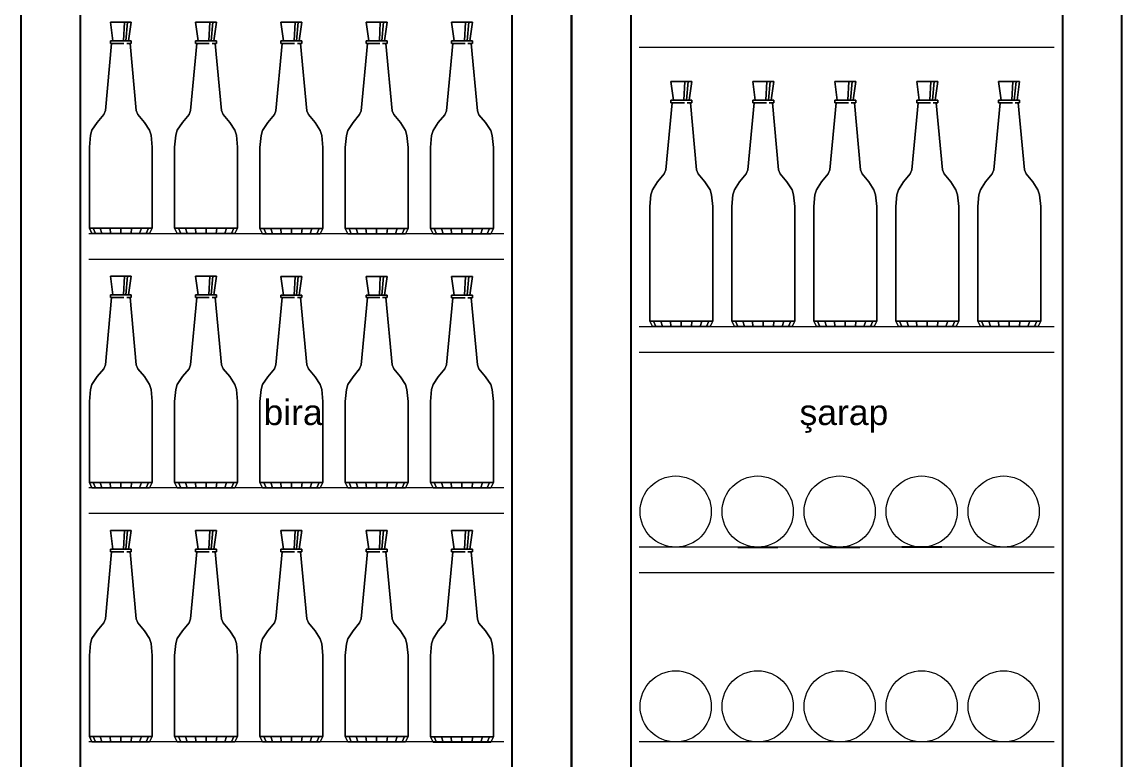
# Model space of a CAD drawing. Header units: millimetres. Extents: x 11444 to 38468, y 2013 to 7470.
# Drawn here: x 25249 to 26548, y 4089 to 4960 of the extents above; entities that cross this region are included whole.
import ezdxf

# ---------------------------------------------------------------- set-up
doc = ezdxf.new("R2010")
doc.units = ezdxf.units.MM
doc.layers.add('Auto-SilikCizgiler', color=251, linetype='Continuous', lineweight=9)
doc.styles.get("Standard").update_dxf_attribs({"font": 'arial.ttf'})

# ---------------------------------------------------------------- blocks, each defined once
blk = doc.blocks.new('sisw')
at = {"layer": 'Auto-SilikCizgiler'}
for points in [[(19158.05, 139884.55, -0.22), (19158.36, 139882.35, -0.16), (19158.36, 139882.35, 0.16), (19158.05, 139884.55, 0.22)], [(19159.29, 139884.55), (19158.2, 139884.55, -0.63), (19158.05, 139884.55, -0.22), (19159.29, 139884.55)], [(19159.29, 139884.55), (19158.05, 139884.55, -0.22), (19158.05, 139884.55, 0.22), (19159.29, 139884.55)], [(19159.29, 139884.55), (19158.05, 139884.55, 0.22), (19158.2, 139884.55, 0.63), (19159.29, 139884.55)], [(19159.29, 139884.55), (19158.48, 139884.55, -0.96), (19158.2, 139884.55, -0.63), (19159.29, 139884.55)], [(19159.29, 139884.55), (19158.2, 139884.55, 0.63), (19158.48, 139884.55, 0.96), (19159.29, 139884.55)], [(19159.29, 139884.55), (19158.86, 139884.55, -1.18), (19158.48, 139884.55, -0.96), (19159.29, 139884.55)], [(19159.29, 139884.55), (19158.48, 139884.55, 0.96), (19158.86, 139884.55, 1.18), (19159.29, 139884.55)], [(19159.29, 139884.55), (19159.29, 139884.55, -1.26), (19158.86, 139884.55, -1.18), (19159.29, 139884.55)], [(19159.29, 139884.55), (19158.86, 139884.55, 1.18), (19159.29, 139884.55, 1.26), (19159.29, 139884.55)], [(19159.29, 139884.55), (19159.29, 139884.55, 1.26), (19159.72, 139884.55, 1.18), (19159.29, 139884.55)], [(19159.29, 139884.55), (19159.72, 139884.55, 1.18), (19160.1, 139884.55, 0.96), (19159.29, 139884.55)], [(19159.29, 139884.55), (19160.1, 139884.55, 0.96), (19160.38, 139884.55, 0.63), (19159.29, 139884.55)], [(19159.29, 139884.55), (19160.38, 139884.55, 0.63), (19160.53, 139884.55, 0.22), (19159.29, 139884.55)], [(19159.29, 139884.55), (19160.53, 139884.55, 0.22), (19160.53, 139884.55, -0.22), (19159.29, 139884.55)], [(19159.29, 139884.55), (19160.53, 139884.55, -0.22), (19160.38, 139884.55, -0.63), (19159.29, 139884.55)], [(19159.29, 139884.55), (19160.38, 139884.55, -0.63), (19160.1, 139884.55, -0.96), (19159.29, 139884.55)], [(19159.29, 139884.55), (19160.1, 139884.55, -0.96), (19159.72, 139884.55, -1.18), (19159.29, 139884.55)], [(19159.29, 139884.55), (19159.72, 139884.55, -1.18), (19159.29, 139884.55, -1.26), (19159.29, 139884.55)], [(19159.72, 139884.55, 1.18), (19159.61, 139882.35, 0.89), (19159.9, 139882.35, 0.72), (19160.1, 139884.55, 0.96)], [(19160.1, 139884.55, -0.96), (19159.9, 139882.35, -0.72), (19159.61, 139882.35, -0.89), (19159.72, 139884.55, -1.18)], [(19160.53, 139884.55, 0.22), (19160.22, 139882.35, 0.16), (19160.22, 139882.35, -0.16), (19160.53, 139884.55, -0.22)], [(19158.21, 139882.04, 0.19), (19157.47, 139874.11, 0.32), (19157.47, 139874.11, -0.32), (19158.21, 139882.04, -0.19)], [(19158.78, 139882.35, 0.3), (19158.2, 139882.35, 0.63), (19158.05, 139882.35, 0.22), (19158.71, 139882.35, 0.1)], [(19158.71, 139882.35, 0.1), (19158.05, 139882.35, 0.22), (19158.05, 139882.35, -0.22), (19158.71, 139882.35, -0.1)], [(19158.05, 139882.35, 0.22), (19158.05, 139882.04, 0.22), (19158.05, 139882.04, -0.22), (19158.05, 139882.35, -0.22)], [(19158.71, 139882.35, -0.1), (19158.05, 139882.35, -0.22), (19158.2, 139882.35, -0.63), (19158.78, 139882.35, -0.3)], [(19158.2, 139882.04, 0.63), (19158.34, 139882.04, 0.55), (19158.21, 139882.04, 0.19), (19158.05, 139882.04, 0.22)], [(19158.05, 139882.04, 0.22), (19158.21, 139882.04, 0.19), (19158.21, 139882.04, -0.19), (19158.05, 139882.04, -0.22)], [(19158.05, 139882.04, -0.22), (19158.21, 139882.04, -0.19), (19158.34, 139882.04, -0.55), (19158.2, 139882.04, -0.63)], [(19158.91, 139882.35, 0.46), (19158.48, 139882.35, 0.96), (19158.2, 139882.35, 0.63), (19158.78, 139882.35, 0.3)], [(19158.78, 139882.35, -0.3), (19158.2, 139882.35, -0.63), (19158.48, 139882.35, -0.96), (19158.91, 139882.35, -0.46)], [(19158.48, 139882.04, 0.96), (19158.58, 139882.04, 0.84), (19158.34, 139882.04, 0.55), (19158.2, 139882.04, 0.63)], [(19158.2, 139882.04, -0.63), (19158.34, 139882.04, -0.55), (19159.67, 139882.04, -1.03), (19158.48, 139882.04, -0.96)], [(19158.36, 139882.35, 0.16), (19158.73, 139882.35, 0.1), (19158.8, 139882.35, 0.28), (19158.47, 139882.35, 0.47)], [(19158.36, 139882.35, -0.16), (19158.73, 139882.35, -0.1), (19158.73, 139882.35, 0.1), (19158.36, 139882.35, 0.16)], [(19158.47, 139882.35, -0.47), (19158.8, 139882.35, -0.28), (19158.73, 139882.35, -0.1), (19158.36, 139882.35, -0.16)], [(19158.47, 139882.35, 0.47), (19158.8, 139882.35, 0.28), (19158.93, 139882.35, 0.43), (19158.69, 139882.35, 0.72)], [(19158.69, 139882.35, -0.72), (19158.93, 139882.35, -0.43), (19158.8, 139882.35, -0.28), (19158.47, 139882.35, -0.47)], [(19159.09, 139882.35, 0.56), (19158.86, 139882.35, 1.18), (19158.48, 139882.35, 0.96), (19158.91, 139882.35, 0.46)], [(19158.91, 139882.35, -0.46), (19158.48, 139882.35, -0.96), (19158.86, 139882.35, -1.18), (19159.09, 139882.35, -0.56)], [(19158.69, 139882.35, 0.72), (19158.93, 139882.35, 0.43), (19159.1, 139882.35, 0.53), (19158.97, 139882.35, 0.89)], [(19158.97, 139882.35, -0.89), (19159.1, 139882.35, -0.53), (19158.93, 139882.35, -0.43), (19158.69, 139882.35, -0.72)], [(19159.29, 139882.35, 0.6), (19159.29, 139882.35, 1.26), (19158.86, 139882.35, 1.18), (19159.09, 139882.35, 0.56)], [(19159.09, 139882.35, -0.56), (19158.86, 139882.35, -1.18), (19159.29, 139882.35, -1.26), (19159.29, 139882.35, -0.6)], [(19159.29, 139882.35, -0.94), (19159.29, 139882.35, -0.57), (19159.1, 139882.35, -0.53), (19158.97, 139882.35, -0.89)], [(19158.97, 139882.35, 0.89), (19159.1, 139882.35, 0.53), (19159.29, 139882.35, 0.57), (19159.29, 139882.35, 0.94)], [(19159.61, 139882.35, -0.89), (19159.48, 139882.35, -0.53), (19159.29, 139882.35, -0.57), (19159.29, 139882.35, -0.94)], [(19159.29, 139882.35, 0.94), (19159.29, 139882.35, 0.57), (19159.48, 139882.35, 0.53), (19159.61, 139882.35, 0.89)], [(19159.29, 139882.35, -0.6), (19159.29, 139882.35, -1.26), (19159.72, 139882.35, -1.18), (19159.49, 139882.35, -0.56)], [(19159.49, 139882.35, 0.56), (19159.72, 139882.35, 1.18), (19159.29, 139882.35, 1.26), (19159.29, 139882.35, 0.6)], [(19159.9, 139882.35, -0.72), (19159.65, 139882.35, -0.43), (19159.48, 139882.35, -0.53), (19159.61, 139882.35, -0.89)], [(19159.61, 139882.35, 0.89), (19159.48, 139882.35, 0.53), (19159.65, 139882.35, 0.43), (19159.9, 139882.35, 0.72)], [(19159.49, 139882.35, -0.56), (19159.72, 139882.35, -1.18), (19160.1, 139882.35, -0.96), (19159.67, 139882.35, -0.46)], [(19159.67, 139882.35, 0.46), (19160.1, 139882.35, 0.96), (19159.72, 139882.35, 1.18), (19159.49, 139882.35, 0.56)], [(19160.11, 139882.35, -0.47), (19159.78, 139882.35, -0.28), (19159.65, 139882.35, -0.43), (19159.9, 139882.35, -0.72)], [(19159.9, 139882.35, 0.72), (19159.65, 139882.35, 0.43), (19159.78, 139882.35, 0.28), (19160.11, 139882.35, 0.47)], [(19159.67, 139882.35, -0.46), (19160.1, 139882.35, -0.96), (19160.38, 139882.35, -0.63), (19159.81, 139882.35, -0.3)], [(19159.81, 139882.35, 0.3), (19160.38, 139882.35, 0.63), (19160.1, 139882.35, 0.96), (19159.67, 139882.35, 0.46)], [(19160.22, 139882.35, -0.16), (19159.85, 139882.35, -0.1), (19159.78, 139882.35, -0.28), (19160.11, 139882.35, -0.47)], [(19160.11, 139882.35, 0.47), (19159.78, 139882.35, 0.28), (19159.85, 139882.35, 0.1), (19160.22, 139882.35, 0.16)], [(19159.81, 139882.35, -0.3), (19160.38, 139882.35, -0.63), (19160.53, 139882.35, -0.22), (19159.88, 139882.35, -0.1)], [(19159.88, 139882.35, 0.1), (19160.53, 139882.35, 0.22), (19160.38, 139882.35, 0.63), (19159.81, 139882.35, 0.3)], [(19160.22, 139882.35, 0.16), (19159.85, 139882.35, 0.1), (19159.85, 139882.35, -0.1), (19160.22, 139882.35, -0.16)], [(19159.88, 139882.35, -0.1), (19160.53, 139882.35, -0.22), (19160.53, 139882.35, 0.22), (19159.88, 139882.35, 0.1)], [(19160.1, 139882.04, -0.96), (19160, 139882.04, -0.84), (19160.24, 139882.04, -0.55), (19160.38, 139882.04, -0.63)], [(19160.38, 139882.04, 0.63), (19160.24, 139882.04, 0.55), (19160, 139882.04, 0.84), (19160.1, 139882.04, 0.96)], [(19160.38, 139882.04, -0.63), (19160.24, 139882.04, -0.55), (19160.37, 139882.04, -0.19), (19160.53, 139882.04, -0.22)], [(19160.53, 139882.04, 0.22), (19160.37, 139882.04, 0.19), (19160.24, 139882.04, 0.55), (19160.38, 139882.04, 0.63)], [(19160.37, 139882.04, -0.19), (19161.11, 139874.11, -0.32), (19161.11, 139874.11, 0.32), (19160.37, 139882.04, 0.19)], [(19160.53, 139882.04, -0.22), (19160.37, 139882.04, -0.19), (19160.37, 139882.04, 0.19), (19160.53, 139882.04, 0.22)], [(19160.53, 139882.35, -0.22), (19160.53, 139882.04, -0.22), (19160.53, 139882.04, 0.22), (19160.53, 139882.35, 0.22)], [(19157.47, 139874.11, 0.32), (19157.28, 139873.64, 0.35), (19157.28, 139873.64, -0.35), (19157.47, 139874.11, -0.32)], [(19161.11, 139874.11, -0.32), (19161.3, 139873.64, -0.35), (19161.3, 139873.64, 0.35), (19161.11, 139874.11, 0.32)], [(19157.28, 139873.64, 0.35), (19156.5, 139872.71, 0.49), (19156.5, 139872.71, -0.49), (19157.28, 139873.64, -0.35)], [(19161.3, 139873.64, -0.35), (19162.09, 139872.71, -0.49), (19162.09, 139872.71, 0.49), (19161.3, 139873.64, 0.35)], [(19155.89, 139871.78, 0.6), (19155.72, 139871.19, 0.63), (19155.72, 139871.19, -0.63), (19155.89, 139871.78, -0.6)], [(19156.5, 139872.71, 0.49), (19155.89, 139871.78, 0.6), (19155.89, 139871.78, -0.6), (19156.5, 139872.71, -0.49)], [(19162.09, 139872.71, -0.49), (19162.69, 139871.78, -0.6), (19162.69, 139871.78, 0.6), (19162.09, 139872.71, 0.49)], [(19162.69, 139871.78, -0.6), (19162.86, 139871.19, -0.63), (19162.86, 139871.19, 0.63), (19162.69, 139871.78, 0.6)], [(19155.72, 139871.19, 0.63), (19155.58, 139869.78, 0.65), (19155.58, 139869.78, -0.65), (19155.72, 139871.19, -0.63)], [(19162.86, 139871.19, -0.63), (19163.01, 139869.78, -0.65), (19163.01, 139869.78, 0.65), (19162.86, 139871.19, 0.63)], [(19155.58, 139869.78, 0.65), (19155.58, 139856.26, 0.65), (19155.58, 139856.26, -0.65), (19155.58, 139869.78, -0.65)], [(19163.01, 139869.78, -0.65), (19163.01, 139856.26, -0.65), (19163.01, 139856.26, 0.65), (19163.01, 139869.78, 0.65)], [(19156.02, 139856.26, 1.89), (19156.3, 139855.63, 1.73), (19155.89, 139855.63, 0.6), (19155.58, 139856.26, 0.65)], [(19155.58, 139856.26, 0.65), (19155.89, 139855.63, 0.6), (19155.89, 139855.63, -0.6), (19155.58, 139856.26, -0.65)], [(19155.58, 139856.26, -0.65), (19155.89, 139855.63, -0.6), (19156.3, 139855.63, -1.73), (19156.02, 139856.26, -1.89)], [(19156.87, 139856.26, 2.89), (19157.07, 139855.63, 2.65), (19156.3, 139855.63, 1.73), (19156.02, 139856.26, 1.89)], [(19156.02, 139856.26, -1.89), (19156.3, 139855.63, -1.73), (19157.07, 139855.63, -2.65), (19156.87, 139856.26, -2.89)], [(19156.87, 139856.26, -2.89), (19157.07, 139855.63, -2.65), (19158.11, 139855.63, -3.25), (19158, 139856.26, -3.54)], [(19158, 139856.26, 3.54), (19158.11, 139855.63, 3.25), (19157.07, 139855.63, 2.65), (19156.87, 139856.26, 2.89)], [(19158, 139856.26, -3.54), (19158.11, 139855.63, -3.25), (19159.29, 139855.63, -3.46), (19159.29, 139856.26, -3.77)], [(19159.29, 139856.26, 3.77), (19159.29, 139855.63, 3.46), (19158.11, 139855.63, 3.25), (19158, 139856.26, 3.54)], [(19159.29, 139856.26, -3.77), (19159.29, 139855.63, -3.46), (19160.47, 139855.63, -3.25), (19160.58, 139856.26, -3.54)], [(19160.58, 139856.26, 3.54), (19160.47, 139855.63, 3.25), (19159.29, 139855.63, 3.46), (19159.29, 139856.26, 3.77)], [(19160.58, 139856.26, -3.54), (19160.47, 139855.63, -3.25), (19161.51, 139855.63, -2.65), (19161.72, 139856.26, -2.89)], [(19161.72, 139856.26, 2.89), (19161.51, 139855.63, 2.65), (19160.47, 139855.63, 3.25), (19160.58, 139856.26, 3.54)], [(19161.72, 139856.26, -2.89), (19161.51, 139855.63, -2.65), (19162.29, 139855.63, -1.73), (19162.56, 139856.26, -1.89)], [(19162.56, 139856.26, 1.89), (19162.29, 139855.63, 1.73), (19161.51, 139855.63, 2.65), (19161.72, 139856.26, 2.89)], [(19162.56, 139856.26, -1.89), (19162.29, 139855.63, -1.73), (19162.7, 139855.63, -0.6), (19163.01, 139856.26, -0.65)], [(19163.01, 139856.26, 0.65), (19162.7, 139855.63, 0.6), (19162.29, 139855.63, 1.73), (19162.56, 139856.26, 1.89)], [(19163.01, 139856.26, -0.65), (19162.7, 139855.63, -0.6), (19162.7, 139855.63, 0.6), (19163.01, 139856.26, 0.65)], [(19156.3, 139855.63, 1.73), (19157.11, 139855.63, 1.26), (19156.82, 139855.63, 0.44), (19155.89, 139855.63, 0.6)], [(19155.89, 139855.63, 0.6), (19156.82, 139855.63, 0.44), (19156.82, 139855.63, -0.44), (19155.89, 139855.63, -0.6)], [(19155.89, 139855.63, -0.6), (19156.82, 139855.63, -0.44), (19157.11, 139855.63, -1.26), (19156.3, 139855.63, -1.73)], [(19157.07, 139855.63, 2.65), (19157.68, 139855.63, 1.93), (19157.11, 139855.63, 1.26), (19156.3, 139855.63, 1.73)], [(19156.3, 139855.63, -1.73), (19157.11, 139855.63, -1.26), (19157.68, 139855.63, -1.93), (19157.07, 139855.63, -2.65)], [(19158.11, 139855.63, 3.25), (19158.43, 139855.63, 2.36), (19157.68, 139855.63, 1.93), (19157.07, 139855.63, 2.65)], [(19157.07, 139855.63, -2.65), (19157.68, 139855.63, -1.93), (19158.43, 139855.63, -2.36), (19158.11, 139855.63, -3.25)], [(19158.11, 139855.63, -3.25), (19158.43, 139855.63, -2.36), (19159.29, 139855.63, -2.51), (19159.29, 139855.63, -3.46)], [(19159.29, 139855.63, 3.46), (19159.29, 139855.63, 2.51), (19158.43, 139855.63, 2.36), (19158.11, 139855.63, 3.25)], [(19159.29, 139855.63, -3.46), (19159.29, 139855.63, -2.51), (19160.15, 139855.63, -2.36), (19160.47, 139855.63, -3.25)], [(19160.47, 139855.63, 3.25), (19160.15, 139855.63, 2.36), (19159.29, 139855.63, 2.51), (19159.29, 139855.63, 3.46)], [(19160.47, 139855.63, -3.25), (19160.15, 139855.63, -2.36), (19160.91, 139855.63, -1.93), (19161.51, 139855.63, -2.65)], [(19161.51, 139855.63, 2.65), (19160.91, 139855.63, 1.93), (19160.15, 139855.63, 2.36), (19160.47, 139855.63, 3.25)], [(19161.51, 139855.63, -2.65), (19160.91, 139855.63, -1.93), (19161.47, 139855.63, -1.26), (19162.29, 139855.63, -1.73)], [(19162.29, 139855.63, 1.73), (19161.47, 139855.63, 1.26), (19160.91, 139855.63, 1.93), (19161.51, 139855.63, 2.65)], [(19162.29, 139855.63, -1.73), (19161.47, 139855.63, -1.26), (19161.77, 139855.63, -0.44), (19162.7, 139855.63, -0.6)], [(19162.7, 139855.63, 0.6), (19161.77, 139855.63, 0.44), (19161.47, 139855.63, 1.26), (19162.29, 139855.63, 1.73)], [(19162.7, 139855.63, -0.6), (19161.77, 139855.63, -0.44), (19161.77, 139855.63, 0.44), (19162.7, 139855.63, 0.6)]]:
    blk.add_3dface(points, dxfattribs=at)
blk = doc.blocks.new('A$C31B919D4')
at = {"layer": 'Auto-SilikCizgiler'}
for points in [[(24.8, 249.6, -27.3), (27.9, 227.6, -26.8), (27.9, 227.6, -23.5), (24.8, 249.6, -23)], [(37.1, 249.6, -25.1), (26.3, 249.6, -31.4), (24.8, 249.6, -27.3), (37.1, 249.6, -25.1)], [(37.1, 249.6, -25.1), (24.8, 249.6, -27.3), (24.8, 249.6, -23), (37.1, 249.6, -25.1)], [(37.1, 249.6, -25.1), (24.8, 249.6, -23), (26.3, 249.6, -18.9), (37.1, 249.6, -25.1)], [(37.1, 249.6, -25.1), (29.1, 249.6, -34.8), (26.3, 249.6, -31.4), (37.1, 249.6, -25.1)], [(37.1, 249.6, -25.1), (26.3, 249.6, -18.9), (29.1, 249.6, -15.5), (37.1, 249.6, -25.1)], [(37.1, 249.6, -25.1), (32.8, 249.6, -37), (29.1, 249.6, -34.8), (37.1, 249.6, -25.1)], [(37.1, 249.6, -25.1), (29.1, 249.6, -15.5), (32.8, 249.6, -13.3), (37.1, 249.6, -25.1)], [(37.1, 249.6, -25.1), (37.1, 249.6, -37.7), (32.8, 249.6, -37), (37.1, 249.6, -25.1)], [(37.1, 249.6, -25.1), (32.8, 249.6, -13.3), (37.1, 249.6, -12.6), (37.1, 249.6, -25.1)], [(37.1, 249.6, -25.1), (37.1, 249.6, -12.6), (41.4, 249.6, -13.3), (37.1, 249.6, -25.1)], [(37.1, 249.6, -25.1), (41.4, 249.6, -13.3), (45.2, 249.6, -15.5), (37.1, 249.6, -25.1)], [(37.1, 249.6, -25.1), (45.2, 249.6, -15.5), (48, 249.6, -18.9), (37.1, 249.6, -25.1)], [(37.1, 249.6, -25.1), (48, 249.6, -18.9), (49.5, 249.6, -23), (37.1, 249.6, -25.1)], [(37.1, 249.6, -25.1), (49.5, 249.6, -23), (49.5, 249.6, -27.3), (37.1, 249.6, -25.1)], [(37.1, 249.6, -25.1), (49.5, 249.6, -27.3), (48, 249.6, -31.4), (37.1, 249.6, -25.1)], [(37.1, 249.6, -25.1), (48, 249.6, -31.4), (45.2, 249.6, -34.8), (37.1, 249.6, -25.1)], [(37.1, 249.6, -25.1), (45.2, 249.6, -34.8), (41.4, 249.6, -37), (37.1, 249.6, -25.1)], [(37.1, 249.6, -25.1), (41.4, 249.6, -37), (37.1, 249.6, -37.7), (37.1, 249.6, -25.1)], [(41.4, 249.6, -13.3), (40.4, 227.6, -16.3), (43.2, 227.6, -17.9), (45.2, 249.6, -15.5)], [(45.2, 249.6, -34.8), (43.2, 227.6, -32.4), (40.4, 227.6, -34), (41.4, 249.6, -37)], [(49.5, 249.6, -23), (46.4, 227.6, -23.5), (46.4, 227.6, -26.8), (49.5, 249.6, -27.3)], [(26.3, 224.5, -23.2), (18.9, 145.2, -21.9), (18.9, 145.2, -28.4), (26.3, 224.5, -27.1)], [(32, 227.6, -22.2), (26.3, 227.6, -18.9), (24.8, 227.6, -23), (31.3, 227.6, -24.1)], [(31.3, 227.6, -24.1), (24.8, 227.6, -23), (24.8, 227.6, -27.3), (31.3, 227.6, -26.2)], [(24.8, 227.6, -23), (24.8, 224.5, -23), (24.8, 224.5, -27.3), (24.8, 227.6, -27.3)], [(31.3, 227.6, -26.2), (24.8, 227.6, -27.3), (26.3, 227.6, -31.4), (32, 227.6, -28.1)], [(26.3, 224.5, -18.9), (27.6, 224.5, -19.6), (26.3, 224.5, -23.2), (24.8, 224.5, -23)], [(24.8, 224.5, -23), (26.3, 224.5, -23.2), (26.3, 224.5, -27.1), (24.8, 224.5, -27.3)], [(24.8, 224.5, -27.3), (26.3, 224.5, -27.1), (27.6, 224.5, -30.6), (26.3, 224.5, -31.4)], [(33.3, 227.6, -20.6), (29.1, 227.6, -15.5), (26.3, 227.6, -18.9), (32, 227.6, -22.2)], [(32, 227.6, -28.1), (26.3, 227.6, -31.4), (29.1, 227.6, -34.8), (33.3, 227.6, -29.7)], [(29.1, 224.5, -15.5), (30.1, 224.5, -16.7), (27.6, 224.5, -19.6), (26.3, 224.5, -18.9)], [(26.3, 224.5, -31.4), (27.6, 224.5, -30.6), (40.9, 224.5, -35.5), (29.1, 224.5, -34.8)], [(27.9, 227.6, -23.5), (31.6, 227.6, -24.2), (32.3, 227.6, -22.3), (29, 227.6, -20.4)], [(27.9, 227.6, -26.8), (31.6, 227.6, -26.1), (31.6, 227.6, -24.2), (27.9, 227.6, -23.5)], [(29, 227.6, -29.9), (32.3, 227.6, -28), (31.6, 227.6, -26.1), (27.9, 227.6, -26.8)], [(29, 227.6, -20.4), (32.3, 227.6, -22.3), (33.5, 227.6, -20.8), (31.1, 227.6, -17.9)], [(31.1, 227.6, -32.4), (33.5, 227.6, -29.5), (32.3, 227.6, -28), (29, 227.6, -29.9)], [(35.1, 227.6, -19.6), (32.8, 227.6, -13.3), (29.1, 227.6, -15.5), (33.3, 227.6, -20.6)], [(33.3, 227.6, -29.7), (29.1, 227.6, -34.8), (32.8, 227.6, -37), (35.1, 227.6, -30.7)], [(31.1, 227.6, -17.9), (33.5, 227.6, -20.8), (35.2, 227.6, -19.8), (33.9, 227.6, -16.3)], [(33.9, 227.6, -34), (35.2, 227.6, -30.5), (33.5, 227.6, -29.5), (31.1, 227.6, -32.4)], [(37.1, 227.6, -19.2), (37.1, 227.6, -12.6), (32.8, 227.6, -13.3), (35.1, 227.6, -19.6)], [(35.1, 227.6, -30.7), (32.8, 227.6, -37), (37.1, 227.6, -37.7), (37.1, 227.6, -31.1)], [(37.1, 227.6, -34.6), (37.1, 227.6, -30.8), (35.2, 227.6, -30.5), (33.9, 227.6, -34)], [(33.9, 227.6, -16.3), (35.2, 227.6, -19.8), (37.1, 227.6, -19.5), (37.1, 227.6, -15.7)], [(40.4, 227.6, -34), (39.1, 227.6, -30.5), (37.1, 227.6, -30.8), (37.1, 227.6, -34.6)], [(37.1, 227.6, -15.7), (37.1, 227.6, -19.5), (39.1, 227.6, -19.8), (40.4, 227.6, -16.3)], [(37.1, 227.6, -31.1), (37.1, 227.6, -37.7), (41.4, 227.6, -37), (39.2, 227.6, -30.7)], [(39.2, 227.6, -19.6), (41.4, 227.6, -13.3), (37.1, 227.6, -12.6), (37.1, 227.6, -19.2)], [(43.2, 227.6, -32.4), (40.8, 227.6, -29.5), (39.1, 227.6, -30.5), (40.4, 227.6, -34)], [(40.4, 227.6, -16.3), (39.1, 227.6, -19.8), (40.8, 227.6, -20.8), (43.2, 227.6, -17.9)], [(39.2, 227.6, -30.7), (41.4, 227.6, -37), (45.2, 227.6, -34.8), (41, 227.6, -29.7)], [(41, 227.6, -20.6), (45.2, 227.6, -15.5), (41.4, 227.6, -13.3), (39.2, 227.6, -19.6)], [(45.3, 227.6, -29.9), (42, 227.6, -28), (40.8, 227.6, -29.5), (43.2, 227.6, -32.4)], [(43.2, 227.6, -17.9), (40.8, 227.6, -20.8), (42, 227.6, -22.3), (45.3, 227.6, -20.4)], [(41, 227.6, -29.7), (45.2, 227.6, -34.8), (48, 227.6, -31.4), (42.3, 227.6, -28.1)], [(42.3, 227.6, -22.2), (48, 227.6, -18.9), (45.2, 227.6, -15.5), (41, 227.6, -20.6)], [(46.4, 227.6, -26.8), (42.7, 227.6, -26.1), (42, 227.6, -28), (45.3, 227.6, -29.9)], [(45.3, 227.6, -20.4), (42, 227.6, -22.3), (42.7, 227.6, -24.2), (46.4, 227.6, -23.5)], [(42.3, 227.6, -28.1), (48, 227.6, -31.4), (49.5, 227.6, -27.3), (43, 227.6, -26.2)], [(43, 227.6, -24.1), (49.5, 227.6, -23), (48, 227.6, -18.9), (42.3, 227.6, -22.2)], [(46.4, 227.6, -23.5), (42.7, 227.6, -24.2), (42.7, 227.6, -26.1), (46.4, 227.6, -26.8)], [(43, 227.6, -26.2), (49.5, 227.6, -27.3), (49.5, 227.6, -23), (43, 227.6, -24.1)], [(45.2, 224.5, -34.8), (44.2, 224.5, -33.6), (46.7, 224.5, -30.6), (48, 224.5, -31.4)], [(48, 224.5, -18.9), (46.7, 224.5, -19.6), (44.2, 224.5, -16.7), (45.2, 224.5, -15.5)], [(48, 224.5, -31.4), (46.7, 224.5, -30.6), (48, 224.5, -27.1), (49.5, 224.5, -27.3)], [(49.5, 224.5, -23), (48, 224.5, -23.2), (46.7, 224.5, -19.6), (48, 224.5, -18.9)], [(48, 224.5, -27.1), (55.4, 145.2, -28.4), (55.4, 145.2, -21.9), (48, 224.5, -23.2)], [(49.5, 224.5, -27.3), (48, 224.5, -27.1), (48, 224.5, -23.2), (49.5, 224.5, -23)], [(49.5, 227.6, -27.3), (49.5, 224.5, -27.3), (49.5, 224.5, -23), (49.5, 227.6, -23)], [(18.9, 145.2, -21.9), (17, 140.5, -21.6), (17, 140.5, -28.7), (18.9, 145.2, -28.4)], [(55.4, 145.2, -28.4), (57.3, 140.5, -28.7), (57.3, 140.5, -21.6), (55.4, 145.2, -21.9)], [(9.2, 131.2, -20.2), (3.1, 121.9, -19.1), (3.1, 121.9, -31.1), (9.2, 131.2, -30.1)], [(17, 140.5, -21.6), (9.2, 131.2, -20.2), (9.2, 131.2, -30.1), (17, 140.5, -28.7)], [(57.3, 140.5, -28.7), (65.1, 131.2, -30.1), (65.1, 131.2, -20.2), (57.3, 140.5, -21.6)], [(65.1, 131.2, -30.1), (71.2, 121.9, -31.1), (71.2, 121.9, -19.1), (65.1, 131.2, -20.2)], [(3.1, 121.9, -19.1), (1.4, 116, -18.8), (1.4, 116, -31.4), (3.1, 121.9, -31.1)], [(71.2, 121.9, -31.1), (72.9, 116, -31.4), (72.9, 116, -18.8), (71.2, 121.9, -19.1)], [(1.4, 116, -18.8), (0, 101.9, -18.6), (0, 101.9, -31.7), (1.4, 116, -31.4)], [(72.9, 116, -31.4), (74.3, 101.9, -31.7), (74.3, 101.9, -18.6), (72.9, 116, -18.8)], [(0, 101.9, -18.6), (0, 6.3, -18.6), (0, 6.3, -31.7), (0, 101.9, -31.7)], [(74.3, 101.9, -31.7), (74.3, 6.3, -31.7), (74.3, 6.3, -18.6), (74.3, 101.9, -18.6)], [(4.5, 6.3, -6.3), (7.2, 0, -7.9), (3.1, 0, -19.1), (0, 6.3, -18.6)], [(0, 6.3, -18.6), (3.1, 0, -19.1), (3.1, 0, -31.2), (0, 6.3, -31.7)], [(0, 6.3, -31.7), (3.1, 0, -31.2), (7.2, 0, -42.4), (4.5, 6.3, -44)], [(7.2, 0, -7.9), (15.4, 0, -12.6), (12.4, 0, -20.8), (3.1, 0, -19.1)], [(3.1, 0, -19.1), (12.4, 0, -20.8), (12.4, 0, -29.5), (3.1, 0, -31.2)], [(3.1, 0, -31.2), (12.4, 0, -29.5), (15.4, 0, -37.7), (7.2, 0, -42.4)], [(12.9, 6.3, 3.7), (14.9, 0, 1.3), (7.2, 0, -7.9), (4.5, 6.3, -6.3)], [(4.5, 6.3, -44), (7.2, 0, -42.4), (14.9, 0, -51.6), (12.9, 6.3, -54)], [(14.9, 0, 1.3), (21, 0, -5.9), (15.4, 0, -12.6), (7.2, 0, -7.9)], [(7.2, 0, -42.4), (15.4, 0, -37.7), (21, 0, -44.4), (14.9, 0, -51.6)], [(12.9, 6.3, -54), (14.9, 0, -51.6), (25.3, 0, -57.6), (24.2, 6.3, -60.6)], [(24.2, 6.3, 10.3), (25.3, 0, 7.3), (14.9, 0, 1.3), (12.9, 6.3, 3.7)], [(25.3, 0, 7.3), (28.5, 0, -1.5), (21, 0, -5.9), (14.9, 0, 1.3)], [(14.9, 0, -51.6), (21, 0, -44.4), (28.5, 0, -48.8), (25.3, 0, -57.6)], [(24.2, 6.3, -60.6), (25.3, 0, -57.6), (37.1, 0, -59.7), (37.1, 6.3, -62.9)], [(37.1, 6.3, 12.6), (37.1, 0, 9.4), (25.3, 0, 7.3), (24.2, 6.3, 10.3)], [(25.3, 0, -57.6), (28.5, 0, -48.8), (37.1, 0, -50.3), (37.1, 0, -59.7)], [(37.1, 0, 9.4), (37.1, 0), (28.5, 0, -1.5), (25.3, 0, 7.3)], [(37.1, 6.3, -62.9), (37.1, 0, -59.7), (49, 0, -57.6), (50, 6.3, -60.6)], [(50, 6.3, 10.3), (49, 0, 7.3), (37.1, 0, 9.4), (37.1, 6.3, 12.6)], [(37.1, 0, -59.7), (37.1, 0, -50.3), (45.7, 0, -48.8), (49, 0, -57.6)], [(49, 0, 7.3), (45.7, 0, -1.5), (37.1, 0), (37.1, 0, 9.4)], [(49, 0, -57.6), (45.7, 0, -48.8), (53.3, 0, -44.4), (59.4, 0, -51.6)], [(59.4, 0, 1.3), (53.3, 0, -5.9), (45.7, 0, -1.5), (49, 0, 7.3)], [(50, 6.3, -60.6), (49, 0, -57.6), (59.4, 0, -51.6), (61.4, 6.3, -54)], [(61.4, 6.3, 3.7), (59.4, 0, 1.3), (49, 0, 7.3), (50, 6.3, 10.3)], [(59.4, 0, -51.6), (53.3, 0, -44.4), (58.9, 0, -37.7), (67.1, 0, -42.4)], [(67.1, 0, -7.9), (58.9, 0, -12.6), (53.3, 0, -5.9), (59.4, 0, 1.3)], [(67.1, 0, -42.4), (58.9, 0, -37.7), (61.9, 0, -29.5), (71.2, 0, -31.2)], [(71.2, 0, -19.1), (61.9, 0, -20.8), (58.9, 0, -12.6), (67.1, 0, -7.9)], [(61.4, 6.3, -54), (59.4, 0, -51.6), (67.1, 0, -42.4), (69.8, 6.3, -44)], [(69.8, 6.3, -6.3), (67.1, 0, -7.9), (59.4, 0, 1.3), (61.4, 6.3, 3.7)], [(71.2, 0, -31.2), (61.9, 0, -29.5), (61.9, 0, -20.8), (71.2, 0, -19.1)], [(69.8, 6.3, -44), (67.1, 0, -42.4), (71.2, 0, -31.2), (74.3, 6.3, -31.7)], [(74.3, 6.3, -18.6), (71.2, 0, -19.1), (67.1, 0, -7.9), (69.8, 6.3, -6.3)], [(74.3, 6.3, -31.7), (71.2, 0, -31.2), (71.2, 0, -19.1), (74.3, 6.3, -18.6)]]:
    blk.add_3dface(points, dxfattribs=at)
blk = doc.blocks.new('A$C4A5A69B0')
for p, q in [((1496.3, 1210), (1543.6, 1210)), ((1593.1, 1210), (1640.4, 1210)), ((1737.2, 1210), (1689.9, 1210))]:
    blk.add_line(p, q)
for points in [[(650, 710), (1300, 710), (1300, 2200), (650, 2200)], [(1300, 710), (1950, 710), (1950, 2200), (1300, 2200)], [(720, 780), (1230, 780), (1230, 2100), (720, 2100)], [(1370, 780), (1880, 780), (1880, 2100), (1370, 2100)]]:
    blk.add_lwpolyline(points, close=True)
at = {"layer": 'Auto-SilikCizgiler'}
for points in [[(1380, 1800), (1870, 1800)], [(1220, 1580), (730, 1580)], [(730, 1550), (1220, 1550)], [(1870, 1470), (1380, 1470)], [(1380, 1440), (1870, 1440)], [(1220, 1280), (730, 1280)], [(730, 1250), (1220, 1250)], [(1870, 1210), (1380, 1210)], [(1380, 1180), (1870, 1180)], [(1220, 980), (730, 980)], [(1870, 980), (1380, 980)]]:
    blk.add_lwpolyline(points, dxfattribs=at)
for centre in [(1423.1, 1252), (1519.9, 1252), (1616.7, 1252), (1713.5, 1252), (1810.3, 1252), (1423.1, 1022), (1519.9, 1022), (1616.7, 1022), (1713.5, 1022), (1810.3, 1022)]:
    blk.add_circle(centre, 42, dxfattribs=at)
for p in [(730.8, 1580.1), (831.5, 1580.1), (932.2, 1580), (1032.9, 1580), (1133.5, 1579.9), (730.8, 1280.1), (831.5, 1280.1), (932.2, 1280), (1032.9, 1280), (1133.5, 1279.9), (730.8, 980.1), (831.5, 980.1), (932.2, 980), (1032.9, 980), (1133.5, 979.9)]:
    blk.add_blockref('A$C31B919D4', p)
at = {"layer": 'Auto-SilikCizgiler', "xscale": 10, "yscale": 10, "zscale": 10}
for p in [(-190163.3, -1397085.9), (-190066.5, -1397085.9), (-189969.7, -1397085.9), (-189872.9, -1397085.9), (-189776.1, -1397085.9)]:
    blk.add_blockref('sisw', p, dxfattribs=at)
at = {"layer": 'Auto-SilikCizgiler'}
for s, p in [('bira', (936.4, 1354.1)), ('şarap', (1569.3, 1354.1))]:
    blk.add_text(s, height=30, dxfattribs=at).set_placement(p)

msp = doc.modelspace()

# ---------------------------------------------------------------- block references
msp.add_blockref('A$C4A5A69B0', (24597.9, 3130.4))

doc.saveas('drawing.dxf')
